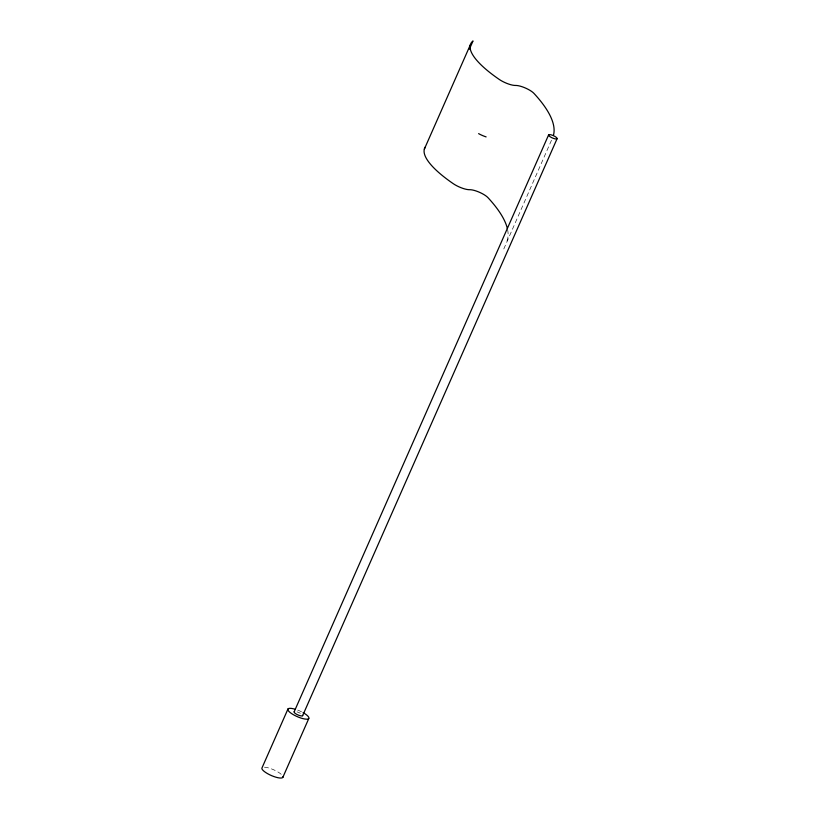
<?xml version="1.0" encoding="UTF-8"?>
<svg xmlns="http://www.w3.org/2000/svg" width="819" height="819" viewBox="0 0 819 819"><rect width="100%" height="100%" fill="white"/><g stroke="black" fill="none" stroke-linecap="round" stroke-linejoin="round"><path stroke-width="0.61" stroke-dasharray="4.09 3.07" d="M503.798 248.945L551.566 140.059M507.647 229.842A230.661 62.418 23.8 0 1 506.613 241.994M264.476 767.188A11.486 3.112 23.8 0 1 281.224 774.303M297.717 710.114A11.486 3.112 23.8 0 1 303.081 712.622M297.01 711.895A4.658 1.259 23.8 0 1 300.297 713.288"/><path stroke-width="1.23" d="M424.334 149.14L470.311 44.891M469.41 49.13L473.024 40.95A94.461 25.563 23.8 0 0 499.252 79.433A12.019 3.256 23.8 0 0 515.581 85.452A11.64 3.153 23.8 0 1 533.978 93.417A230.661 62.418 23.8 0 1 553.531 134.992M288.012 708.906L262.049 767.782A11.486 3.112 23.8 0 0 271.713 775.695A11.486 3.112 23.8 0 0 282.985 776.658M294.175 711.783L548.648 134.828M302.6 715.714L557.063 138.759A4.658 1.259 23.8 0 0 551.484 134.94A4.658 1.259 23.8 0 0 550.02 136.681A4.658 1.259 23.8 0 0 557.063 138.759M282.79 777.466L308.763 718.591M486.117 136.896A12.019 3.256 23.8 0 1 478.603 133.63M425.327 147.01A94.461 25.563 23.8 0 0 453.276 183.691A12.019 3.256 23.8 0 0 469.594 189.701A11.64 3.153 23.8 0 1 487.991 197.676A230.661 62.418 23.8 0 1 507.401 228.696M302.672 715.386A4.658 1.259 23.8 0 1 297.543 714.752A4.658 1.259 23.8 0 1 294.543 711.588M303.081 712.622A11.486 3.112 23.8 0 1 306.326 719.174A11.486 3.112 23.8 0 1 289.578 712.069A11.486 3.112 23.8 0 1 295.004 709.193"/></g></svg>
